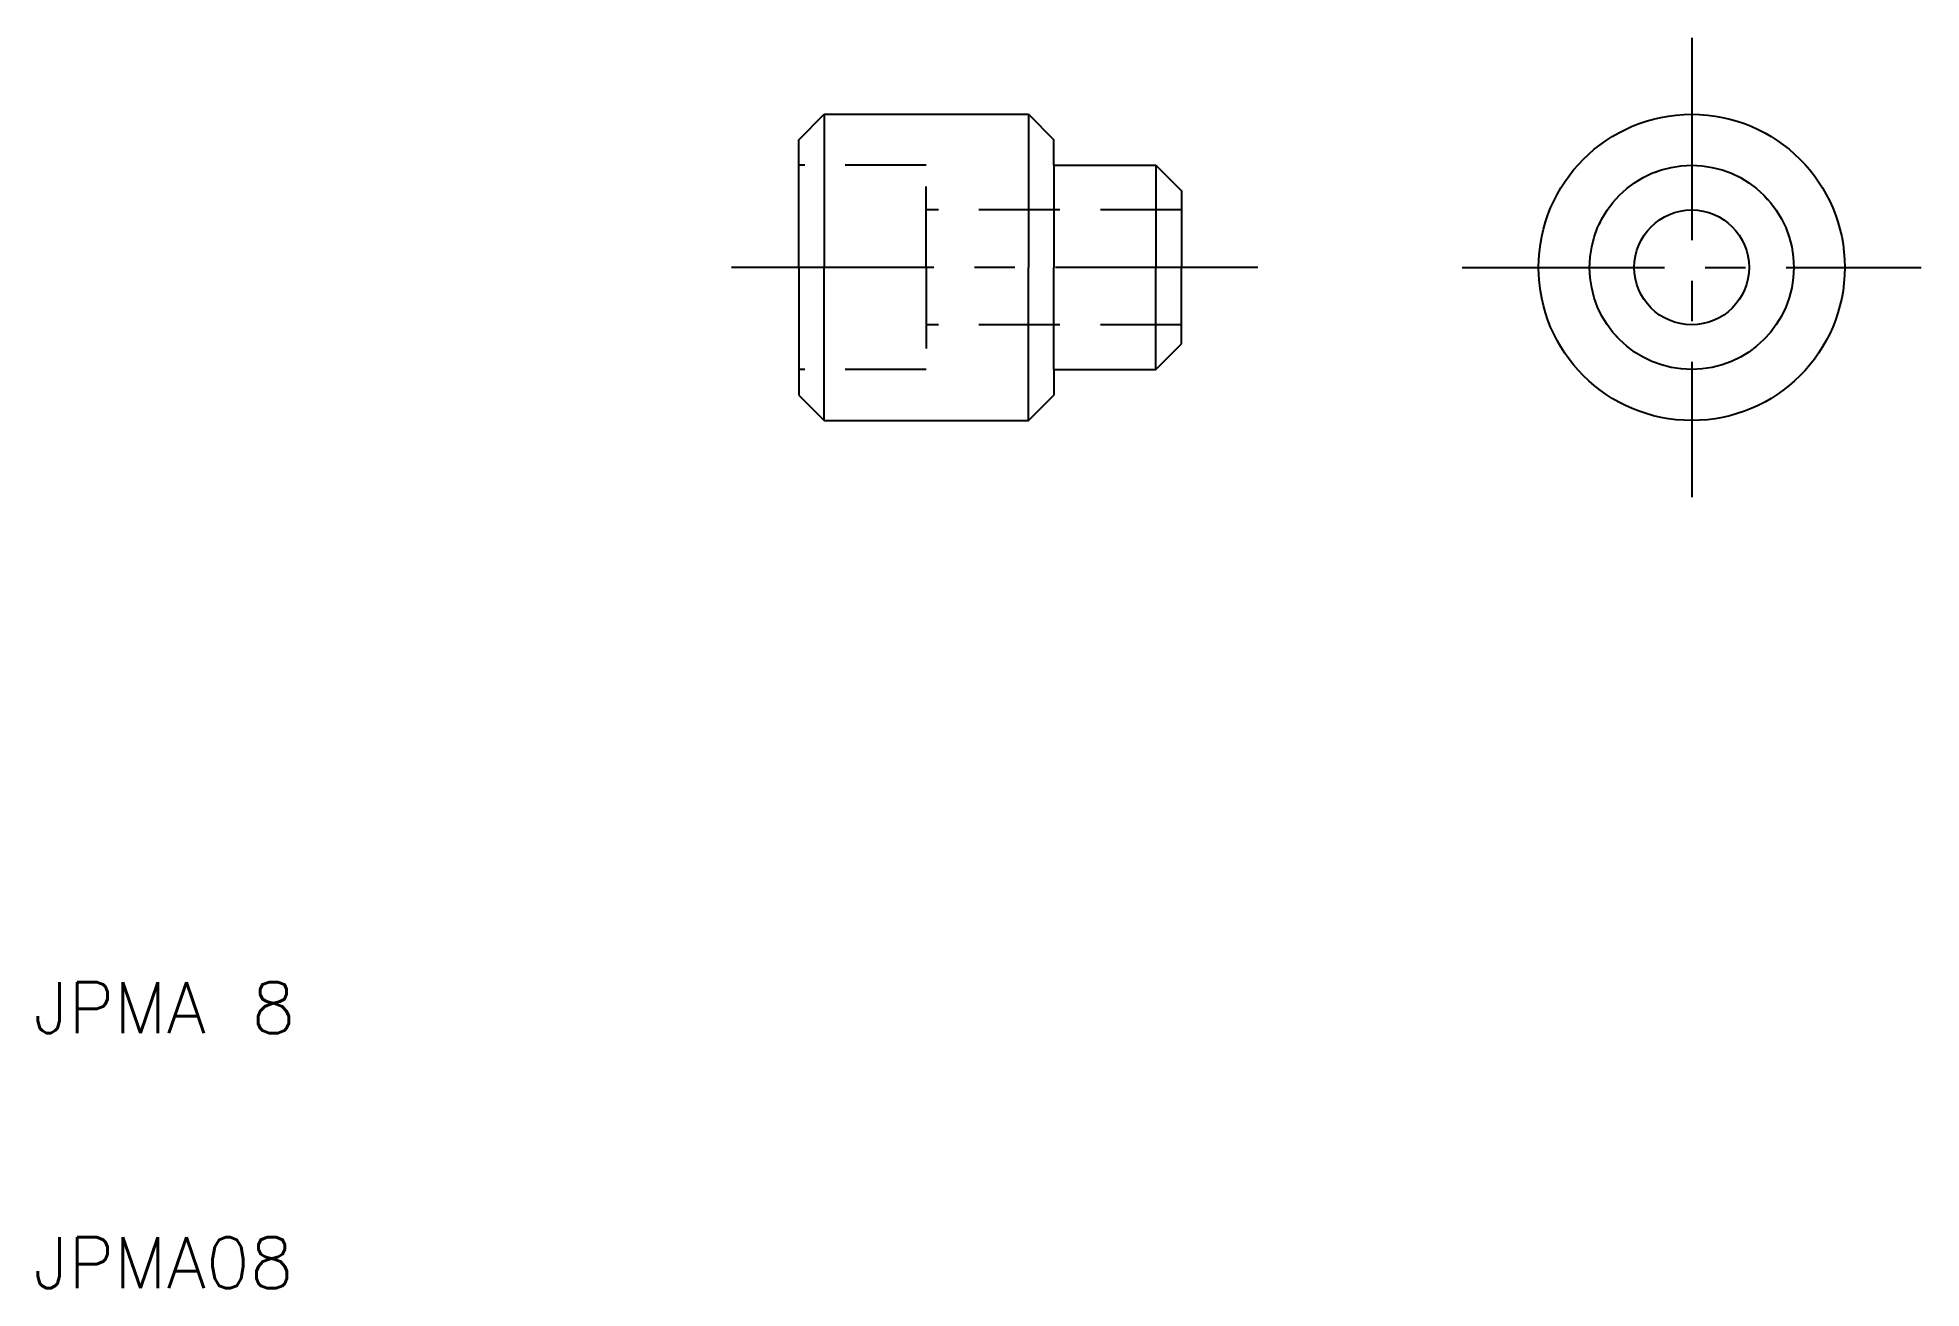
# Model space of a CAD drawing. Extents: x 10.2 to 84, y 10 to 59.
import ezdxf

# ---------------------------------------------------------------- set-up
doc = ezdxf.new("R2010")
doc.units = 0
doc.header["$LTSCALE"] = 0.25
doc.linetypes.add('CENTER', pattern=[50.8, 31.75, -6.35, 6.35, -6.35])
doc.linetypes.add('DASHED', pattern=[19.05, 12.7, -6.35])
doc.layers.get('0').update_dxf_attribs({"linetype": 'CONTINUOUS'})
doc.layers.add('CENTER', color=1, linetype='CENTER')
doc.styles.get("Standard").update_dxf_attribs({"font": 'txt.shx', "bigfont": 'extfont.shx'})

msp = doc.modelspace()

# ---------------------------------------------------------------- linework, layer by layer
for p, q in [((40, 55), (41, 56)), ((41, 56), (41, 50)), ((41, 56), (49, 56)), ((49, 56), (50, 55)), ((49, 56), (49, 50)), ((40, 50), (40, 55)), ((50, 54), (50, 55)), ((50, 54), (54, 54)), ((50, 54), (50, 50)), ((54, 54), (55, 53)), ((54, 54), (54, 50)), ((55, 53), (55, 50)), ((40, 50), (40, 45)), ((41, 44), (41, 50)), ((49, 44), (49, 50)), ((50, 46), (50, 50)), ((54, 46), (54, 50)), ((55, 47), (55, 50)), ((54, 46), (55, 47)), ((50, 46), (54, 46)), ((50, 46), (50, 45)), ((40, 45), (41, 44)), ((49, 44), (50, 45)), ((41, 44), (49, 44))]:
    msp.add_line(p, q)
at = {"color": 3, "linetype": 'DASHED'}
for p, q in [((45, 54), (40, 54)), ((45, 50), (45, 54)), ((55, 52.25), (45, 52.25)), ((45, 50), (45, 46)), ((55, 47.75), (45, 47.75)), ((45, 46), (40, 46))]:
    msp.add_line(p, q, dxfattribs=at)
for radius in [6, 4, 2.25]:
    msp.add_circle((75, 50), radius)
msp.add_circle((75, 50), 4, dxfattribs=at)
at = {"layer": 'CENTER', "color": 1, "linetype": 'CENTER'}
for p, q in [((75, 59), (75, 41)), ((58, 50), (37, 50)), ((66, 50), (84, 50))]:
    msp.add_line(p, q, dxfattribs=at)

# ---------------------------------------------------------------- texts
for s, p in [('JPMA 8', (10, 20)), ('JPMA08', (10, 10))]:
    msp.add_text(s, height=2).set_placement(p)

doc.saveas('drawing.dxf')
